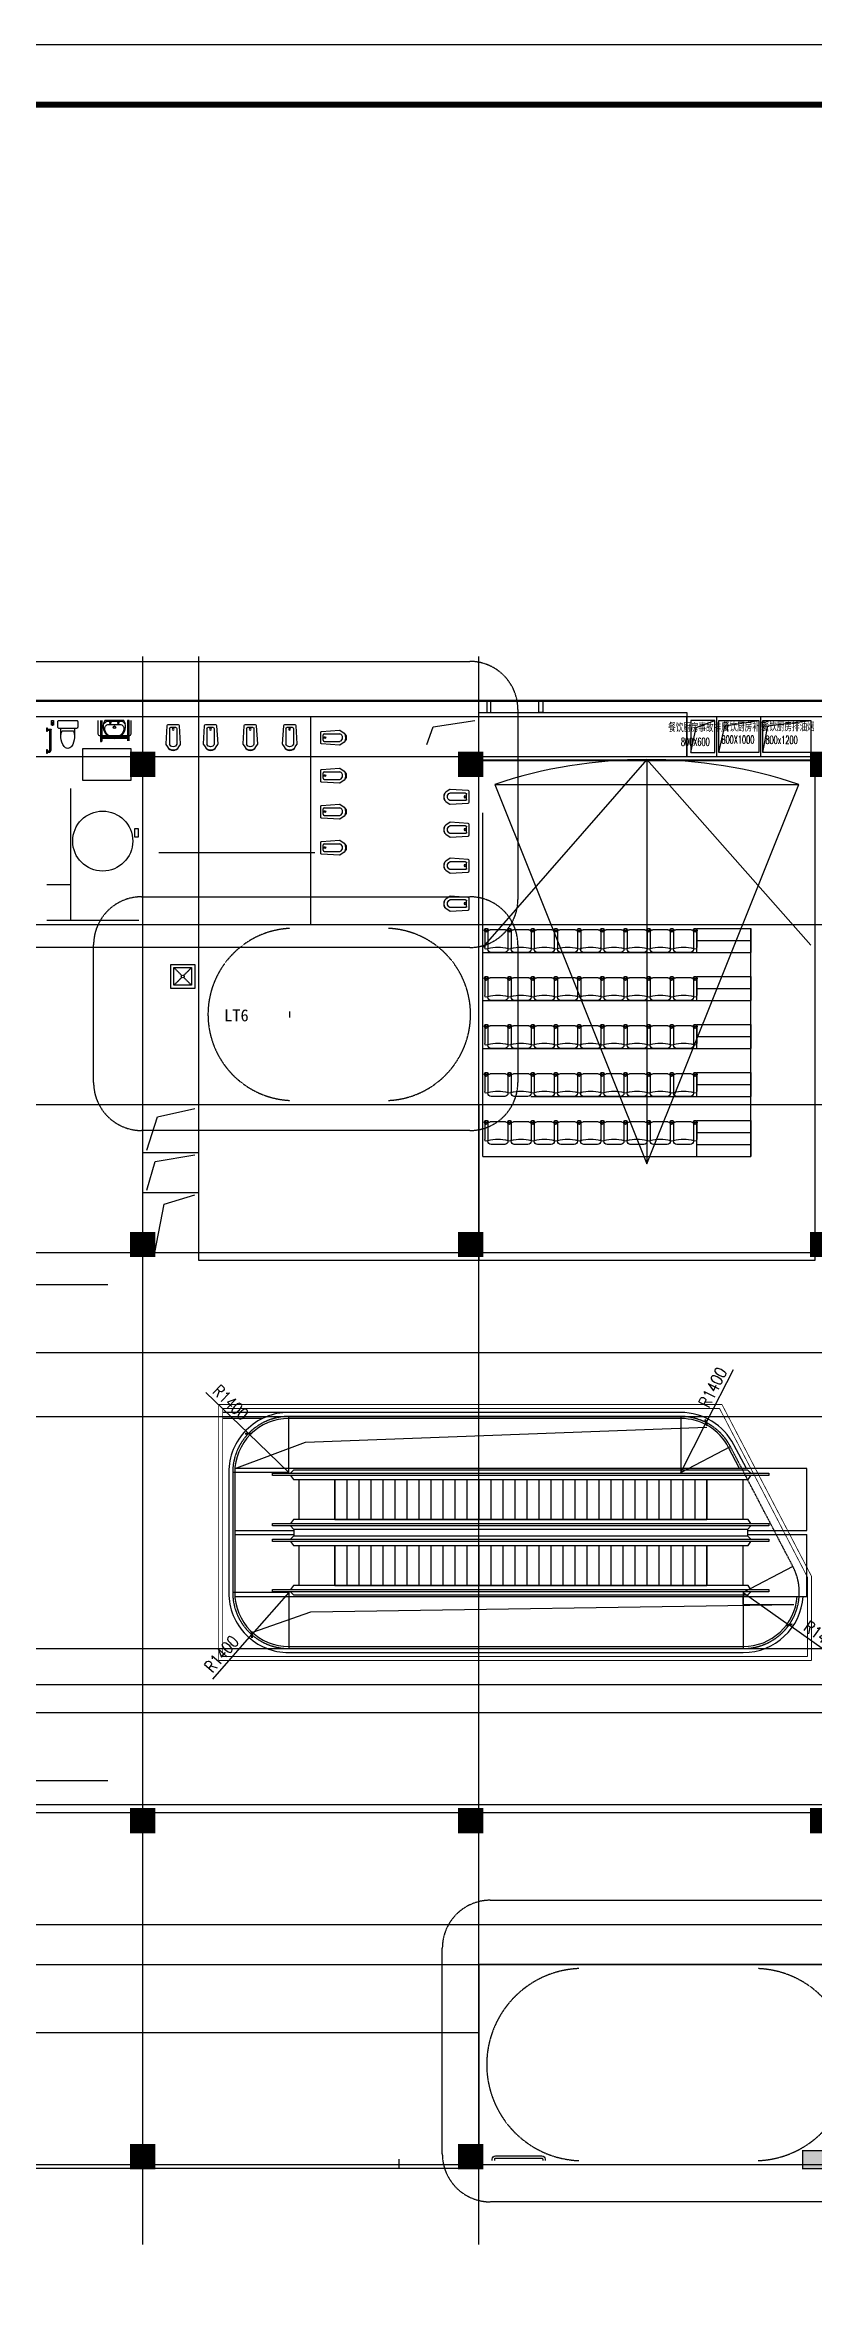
# Model space of a CAD drawing. Extents: x -737978 to 768813, y -372247 to 1140308.
# Drawn here: x -24051 to -4837, y -126689 to -70811 of the extents above; entities that cross this region are included whole.
import ezdxf

# ---------------------------------------------------------------- set-up
doc = ezdxf.new("R2010")
doc.units = 0
doc.header["$LTSCALE"] = 10
doc.header["$MEASUREMENT"] = 0
doc.linetypes.add('DASH', pattern=[0.35, 0.25, -0.1])
doc.linetypes.add('DOTE', pattern=[2.42, 2, -0.2, 0.02, -0.2])
doc.layers.get('0').update_dxf_attribs({"linetype": 'CONTINUOUS'})
doc.layers.get('Defpoints').update_dxf_attribs({"linetype": 'CONTINUOUS'})
for name, color, linetype in [('0-厨卫家具', 253, 'CONTINUOUS'), ('0-外部构件', 6, 'CONTINUOUS'), ('A-ANNO-DIMS', 93, 'CONTINUOUS'), ('A-ANNO-IDEN', 3, 'CONTINUOUS'), ('A-FURN', 247, 'CONTINUOUS'), ('ATRIUM', 255, 'CONTINUOUS'), ('C-B', 7, 'CONTINUOUS'), ('C-KZ', 2, 'CONTINUOUS'), ('C-Z-HATCH', 253, 'CONTINUOUS'), ('DIM_LEAD', 3, 'CONTINUOUS'), ('DOTE', 1, 'DOTE'), ('J-FURN-厨卫', 253, 'CONTINUOUS'), ('LATRINE', 6, 'CONTINUOUS'), ('PUB_TITLE', 4, 'CONTINUOUS'), ('STAIR', 2, 'CONTINUOUS'), ('T-厨房泄爆口', 6, 'CONTINUOUS'), ('T-暖通管井', 4, 'CONTINUOUS'), ('WINDOW', 4, 'CONTINUOUS'), ('防火卷帘', 6, 'CONTINUOUS')]:
    doc.layers.add(name, color=color, linetype=linetype)
doc.layers.add('0-面积', color=2, linetype='CONTINUOUS', plot=False)
doc.styles.add('_TCH_DIM_T3', font='SIMPLEX.shx', dxfattribs={"width": 0.8, "bigfont": 'GBCBIG.shx'})
doc.styles.add('_TCH_DYN', font='')
doc.styles.add('HZ', font='SIMPLEX.SHX', dxfattribs={"width": 0.7, "bigfont": 'HZTXT.SHX'})
doc.styles.get("Standard").update_dxf_attribs({"font": 'GBENOR', "bigfont": 'GBCBIG'})
doc.styles.get('_TCH_DYN').set_extended_font_data('SimSun')
doc.dimstyles.new('_TCH_ARCH', dxfattribs={"dimtxt": 3.5, "dimasz": 1, "dimexe": 2.5, "dimexo": 3, "dimgap": 1, "dimtad": 1, "dimtoh": 1, "dimdec": 0, "dimzin": 0, "dimdsep": 46, "dimtxsty": '_TCH_DIM_T3', "dimblk": 'ARCHTICK', "dimcen": 0.09, "dimclrt": 7, "dimadec": 1, "dimazin": 0, "dimtfac": 1, "dimtdec": 0, "dimtix": 1, "dimtmove": 2, "dimatfit": 3, "dimfxl": 1, "dimtolj": 1, "dimtzin": 0, "dimarcsym": 0})

# ---------------------------------------------------------------- blocks, each defined once
blk = doc.blocks.new('*U40')
for p, q in [((-190, 565), (190, 565)), ((-330, 520), (-330, 120)), ((-250, 520), (-250, 80)), ((-170, 0), (170, 0)), ((250, 520), (250, 80)), ((330, 520), (330, 120))]:
    blk.add_line(p, q)
for centre in [(-290, 550), (290, 550)]:
    blk.add_circle(centre, 40)
for centre, radius, start, end in [((-290, 550), 50, 323.1301, 216.8699), ((-190, 505), 60, 90, 180), ((190, 505), 60, 0, 90), ((290, 550), 50, 323.1301, 216.8699), ((-290, 120), 40, 180, 0), ((-170, 80), 80, 180, 270), ((170, 80), 80, 270, 0), ((290, 120), 40, 180, 0)]:
    blk.add_arc(centre, radius, start, end)
at = {"linetype": 'Continuous'}
blk.add_arc((0, -919), 1049, 76.212, 103.7902, dxfattribs=at)
for p in [(-290, 550), (290, 550)]:
    blk.add_point(p)
blk = doc.blocks.new('A$C5E992675')
at = {"color": 8}
for points in [[(600, 600), (600, 0), (0, 0), (0, 600)], [(520, 520), (520, 80), (80, 80), (80, 520)]]:
    blk.add_lwpolyline(points, close=True, dxfattribs=at)
at = {"color": 8, "linetype": 'DASH'}
for points in [[(80, 520), (275, 325)], [(80, 80), (275, 275)], [(325, 325), (520, 520)], [(325, 275), (520, 80)]]:
    blk.add_lwpolyline(points, dxfattribs=at)
at = {"color": 8}
blk.add_circle((300, 300), 35, dxfattribs=at)
blk = doc.blocks.new('$plan$00002873')
at = {"layer": 'J-FURN-厨卫'}
for p, q in [((-92, -91), (-92, -482)), ((-66, -65), (69, -65)), ((95, -91), (95, -482))]:
    blk.add_line(p, q, dxfattribs=at)
blk.add_lwpolyline([(140, -552, -0.624736), (-140, -552), (-181, -489, -0.15876), (-185, -473), (-158, -24, -0.392703), (-132, 0), (132, 0, -0.392703), (158, -24), (185, -473, -0.161657), (181, -489)], format="xyb", close=True, dxfattribs=at)
blk.add_circle((2, -107), 23.1, dxfattribs=at)
for centre, radius, start, end in [((-66, -91), 26, 90, 180), ((2, -447), 99.9, 200.5982, 339.4018), ((69, -91), 26, 0, 90), ((0, -422), 207, 240.0293, 299.9707)]:
    blk.add_arc(centre, radius, start, end, dxfattribs=at)
blk = doc.blocks.new('_E6')
for points in [[(-240, 0), (-270, -79, 0.356844), (-103, -430, 0.224698), (111, -425, 0.348046), (270, -79), (240, 0)], [(-239, -224, -0.469287), (-141, -105), (141, -105, -0.469287), (239, -224, -0.830802)]]:
    blk.add_lwpolyline(points, format="xyb", close=True)
blk.add_lwpolyline([(-271, -91), (-213, -36, -0.190674), (-179, -23), (181, -23, -0.200906), (217, -37), (274, -95)], format="xyb")
for centre, radius in [((-99, -65), 16.3), ((2, -172), 31.6), ((2, -172), 23), ((101, -65), 16.3)]:
    blk.add_circle(centre, radius)
at = {"width": 0.8, "flags": 9}
for tag in ['XSIZE', 'YSIZE']:
    blk.add_attdef(tag, (0, 0), '', height=0.5, dxfattribs=at)
blk = doc.blocks.new('A$C53926EF1')
at = {"layer": '0-厨卫家具', "linetype": 'ByBlock'}
for p, q in [((439, 110), (439, 390)), ((499, 420), (499, 80))]:
    blk.add_line(p, q, dxfattribs=at)
blk.add_lwpolyline([(49, 342, 0.537872), (49, 158, 0.149947), (269, 80), (499, 80), (499, 30, 0.414214), (529, 0), (669, 0, 0.414214), (699, 30), (699, 470, 0.414214), (669, 500), (529, 500, 0.414214), (499, 470), (499, 420), (269, 420, 0.149947)], format="xyb", close=True, dxfattribs=at)
for centre, start, end in [((286, 23), 67.4505, 91.4725), ((286, 477), 268.6339, 292.5495)]:
    blk.add_arc(centre, 398, start, end, dxfattribs=at)
blk = doc.blocks.new('$plan$00001624')
for p, q in [((646, -13), (661, -28)), ((701, -28), (716, -13))]:
    blk.add_line(p, q)
for points in [[(60, 0), (60, -13), (-60, -13), (-60, 0)], [(744, 0), (744, -13), (624, -13), (624, 0)]]:
    blk.add_lwpolyline(points, close=True)
blk.add_lwpolyline([(-38, -13), (-23, -28), (17, -28), (33, -13)])
for points in [[(-23, -28), (-23, -66, 0.414213), (49, -137), (632, -137, 0.119966), (665, -129)], [(17, -28), (17, -66, 0.414211), (49, -97), (632, -97, 0.298815), (661, -78)]]:
    blk.add_lwpolyline(points, format="xyb")
blk.add_lwpolyline([(681, -137), (681, -137, -0.414214), (661, -117), (661, -28), (701, -28), (701, -117, -0.414214)], format="xyb", close=True)
blk = doc.blocks.new('商业柱网444')
at = {"layer": 'C-Z-HATCH'}
for points in [[(9239321, 96867), (9239921, 96867), (9239921, 96267), (9239321, 96267)], [(9247721, 96867), (9248321, 96867), (9248321, 96267), (9247721, 96267)], [(9262121, 96867), (9262721, 96867), (9262721, 96267), (9262121, 96267)], [(9274121, 96867), (9274721, 96867), (9274721, 96267), (9274121, 96267)], [(9239321, 88667), (9239921, 88667), (9239921, 88067), (9239321, 88067)], [(9247721, 88667), (9248321, 88667), (9248321, 88067), (9247721, 88067)], [(9262121, 88667), (9262721, 88667), (9262721, 88067), (9262121, 88067)], [(9274121, 88667), (9274721, 88667), (9274721, 88067), (9274121, 88067)], [(9239321, 80067), (9239771, 80067), (9239771, 79267), (9239321, 79267)], [(9247721, 79867), (9248321, 79867), (9248321, 79267), (9247721, 79267)], [(9262121, 79867), (9262721, 79867), (9262721, 79267), (9262121, 79267)], [(9274121, 79867), (9274721, 79867), (9274721, 79267), (9274121, 79267)]]:
    blk.add_hatch(color=251, dxfattribs=at).paths.add_polyline_path(points)
at = {"layer": 'C-KZ', "const_width": 30}
for points in [[(9239321, 96867), (9239921, 96867), (9239921, 96267), (9239321, 96267)], [(9247721, 96867), (9248321, 96867), (9248321, 96267), (9247721, 96267)], [(9262121, 96867), (9262721, 96867), (9262721, 96267), (9262121, 96267)], [(9274121, 96867), (9274721, 96867), (9274721, 96267), (9274121, 96267)], [(9239321, 88667), (9239921, 88667), (9239921, 88067), (9239321, 88067)], [(9247721, 88667), (9248321, 88667), (9248321, 88067), (9247721, 88067)], [(9262121, 88667), (9262721, 88667), (9262721, 88067), (9262121, 88067)], [(9274121, 88667), (9274721, 88667), (9274721, 88067), (9274121, 88067)], [(9239321, 80067), (9239771, 80067), (9239771, 79267), (9239321, 79267)], [(9247721, 79867), (9248321, 79867), (9248321, 79267), (9247721, 79267)], [(9262121, 79867), (9262721, 79867), (9262721, 79267), (9262121, 79267)], [(9274121, 79867), (9274721, 79867), (9274721, 79267), (9274121, 79267)]]:
    blk.add_lwpolyline(points, close=True, dxfattribs=at)
blk = doc.blocks.new('_ArchTick')
at = {"color": 0, "linetype": 'ByBlock', "const_width": 0.4}
blk.add_lwpolyline([(-0.5, -0.5), (0.5, 0.5)], dxfattribs=at)
blk = doc.blocks.new('*D175')
at = {"layer": 'A-ANNO-DIMS', "color": 0, "lineweight": -2, "transparency": 16777216}
for p in [(-6843, -103933), (-8151, -106498)]:
    blk.add_line(p, (-7515, -105251), dxfattribs=at)
at = {"layer": 'Defpoints', "color": 0, "transparency": 16777216}
for p in [(-7515, -105251), (-8151, -106498)]:
    blk.add_point(p, dxfattribs=at)
at = {"layer": 'A-ANNO-DIMS', "color": 0, "lineweight": -2, "transparency": 16777216, "xscale": 120, "yscale": 120, "zscale": 120, "rotation": 242.9832565715172}
blk.add_blockref('_ArchTick', (-7515, -105251), dxfattribs=at)
at = {"layer": 'A-ANNO-DIMS', "color": 7, "transparency": 16777216, "insert": (-7347, -104371), "char_height": 300, "attachment_point": 5, "rotation": 62.9833, "style": '_TCH_DIM_T3'}
blk.add_mtext('\\A1;R1400', dxfattribs=at)
blk = doc.blocks.new('*D176')
at = {"layer": 'A-ANNO-DIMS', "color": 0, "lineweight": -2, "transparency": 16777216}
for p in [(-6587, -109498), (-4239, -111166)]:
    blk.add_line(p, (-5445, -110309), dxfattribs=at)
at = {"layer": 'Defpoints', "color": 0, "transparency": 16777216}
for p in [(-6587, -109498), (-5445, -110309)]:
    blk.add_point(p, dxfattribs=at)
at = {"layer": 'A-ANNO-DIMS', "color": 0, "lineweight": -2, "transparency": 16777216, "xscale": 120, "yscale": 120, "zscale": 120, "rotation": 144.6163138320769}
blk.add_blockref('_ArchTick', (-5445, -110309), dxfattribs=at)
at = {"layer": 'A-ANNO-DIMS', "color": 7, "transparency": 16777216, "insert": (-4600, -110603), "char_height": 300, "attachment_point": 5, "rotation": 324.6163, "style": '_TCH_DIM_T3'}
blk.add_mtext('\\A1;R1400', dxfattribs=at)
blk = doc.blocks.new('*D177')
at = {"layer": 'A-ANNO-DIMS', "color": 0, "lineweight": -2, "transparency": 16777216}
for p in [(-17951, -109498), (-19850, -111664)]:
    blk.add_line(p, (-18874, -110551), dxfattribs=at)
at = {"layer": 'Defpoints', "color": 0, "transparency": 16777216}
for p in [(-17951, -109498), (-18874, -110551)]:
    blk.add_point(p, dxfattribs=at)
at = {"layer": 'A-ANNO-DIMS', "color": 0, "lineweight": -2, "transparency": 16777216, "xscale": 120, "yscale": 120, "zscale": 120, "rotation": 48.75747510609574}
blk.add_blockref('_ArchTick', (-18874, -110551), dxfattribs=at)
at = {"layer": 'A-ANNO-DIMS', "color": 7, "transparency": 16777216, "insert": (-19629, -111033), "char_height": 300, "attachment_point": 5, "rotation": 48.7575, "style": '_TCH_DIM_T3'}
blk.add_mtext('\\A1;R1400', dxfattribs=at)
blk = doc.blocks.new('*D178')
at = {"layer": 'A-ANNO-DIMS', "color": 0, "lineweight": -2, "transparency": 16777216}
for p in [(-20022, -104496), (-17951, -106498)]:
    blk.add_line(p, (-18958, -105525), dxfattribs=at)
at = {"layer": 'Defpoints', "color": 0, "transparency": 16777216}
for p in [(-18958, -105525), (-17951, -106498)]:
    blk.add_point(p, dxfattribs=at)
at = {"layer": 'A-ANNO-DIMS', "color": 0, "lineweight": -2, "transparency": 16777216, "xscale": 120, "yscale": 120, "zscale": 120, "rotation": 315.9635480023859}
blk.add_blockref('_ArchTick', (-18958, -105525), dxfattribs=at)
at = {"layer": 'A-ANNO-DIMS', "color": 7, "transparency": 16777216, "insert": (-19402, -104748), "char_height": 300, "attachment_point": 5, "rotation": 315.9635, "style": '_TCH_DIM_T3'}
blk.add_mtext('\\A1;R1400', dxfattribs=at)

msp = doc.modelspace()

# ---------------------------------------------------------------- linework, layer by layer
at = {"color": 8}
for points in [[(-17951.1, -106498.4), (-17951.1, -105098.4)], [(-8151.1, -105098.4), (-8151.1, -106498.4)], [(-8151.1, -106498.4), (-6909.7, -105851.1)], [(-17951.1, -106498.4), (-19351.1, -106498.4)], [(-5345.5, -108851.1), (-6586.9, -109498.4)], [(-17951.1, -109498.4), (-19351.1, -109498.4)], [(-17951.1, -109498.4), (-17951.1, -110898.4)], [(-6586.9, -109498.4), (-6586.9, -110898.4)]]:
    msp.add_lwpolyline(points, dxfattribs=at)
at = {"layer": '0-厨卫家具', "linetype": 'ByBlock'}
for p, q in [((-22657.8, -87698.4), (-22657.8, -88215.5)), ((-22621.8, -87698.4), (-22621.8, -88107.5)), ((-22621.8, -88107.5), (-21978.2, -88107.5, 0)), ((-22621.8, -88143.5), (-22621.8, -88215.5)), ((-22621.8, -88143.5), (-21978.2, -88143.5, 0))]:
    msp.add_line(p, q, dxfattribs=at)
for points in [[(-23833.4, -87698.4), (-23833.4, -87818.4), (-23883.4, -87818.4), (-23883.4, -87698.4)], [(-23849.4, -87740.9), (-23849.4, -87828.9), (-23867.4, -87828.9), (-23867.4, -87740.9)]]:
    msp.add_lwpolyline(points, close=True, dxfattribs=at)
msp.add_lwpolyline([(-21900.9, -87698.4), (-21900.9, -88043.4, -0.4142136), (-21945.9, -88088.4), (-22665.9, -88088.4, -0.4142136), (-22710.9, -88043.4), (-22710.9, -87698.4)], format="xyb", dxfattribs=at)
at = {"layer": '0-厨卫家具', "linetype": 'ByBlock', "elevation": 0}
for points in [[(-21940.1, -88207.8), (-21940.1, -87698.4), (-21978.2, -87698.4), (-21978.2, -88107.5)], [(-21978.2, -88143.5), (-21978.2, -88207.8)]]:
    msp.add_lwpolyline(points, dxfattribs=at)
at = {"layer": '0-厨卫家具', "linetype": 'ByBlock'}
for centre, start, end in [((-22639.8, -88215.5), 179.99998, 359.99998), ((-22621.8, -88125.5), 89.99998, 269.99998), ((-21978.2, -88125.5, 0), 269.99998, 89.99998)]:
    msp.add_arc(centre, 18, start, end, dxfattribs=at)
at = {"layer": '0-外部构件'}
for p, q in [((4498.9, -87198.4), (-32520.8, -87198.4)), ((4498.9, -87228.4), (-32520.8, -87228.4))]:
    msp.add_line(p, q, dxfattribs=at)
at = {"layer": '0-外部构件', "color": 7, "const_width": 50}
msp.add_lwpolyline([(3898.9, -88699.3), (-13101.1, -88698.4)], dxfattribs=at)
at = {"layer": '0-外部构件'}
msp.add_lwpolyline([(-13101.1, -98598.4), (-13101.1, -90005.9)], dxfattribs=at)
at = {"layer": '0-面积'}
for points in [[(-4801.1, -101198.4), (-13201.1, -101198.4), (-13201.1, -87498.4), (-8001.1, -87498.4), (-8001.1, -88598.4), (-4801.1, -88598.4)], [(-20201.1, -97298.4), (-13201.1, -97298.4), (-13201.1, -101198.4), (-20201.1, -101198.4)], [(-28001.1, -123898.4), (-28001.1, -121998.4), (-30001.1, -121998.4), (-30001.1, -114798.4), (-4401.1, -114798.4), (-4401.1, -118798.4), (-13201.1, -118798.4), (-13201.1, -123898.4)]]:
    msp.add_lwpolyline(points, close=True, dxfattribs=at)
at = {"layer": 'A-ANNO-IDEN', "linetype": 'DASH', "ltscale": 5}
for points in [[(-13849.7, -93375.7), (-24628.7, -93375.7, -0.4142136), (-25828.7, -92175.7), (-25828.7, -87425.3, -0.4142136), (-24628.7, -86225.3), (-13422.4, -86225.3, -0.4142136), (-12222.4, -87425.3), (-12222.4, -92175.7, -0.4142136), (-13422.4, -93375.7), (-13849.7, -93375.7)], [(-13849.7, -97950.4), (-21628.7, -97950.4, -0.4142136), (-22828.7, -96750.4), (-22828.7, -93308.7, -0.4142136), (-21628.7, -92108.7), (-13422.4, -92108.7, -0.4142136), (-12222.4, -93308.7), (-12222.4, -96750.4, -0.4142136), (-13422.4, -97950.4), (-13849.7, -97950.4)], [(-1924.4, -124728.5), (-12911.3, -124728.5, -0.4142136), (-14111.3, -123528.5), (-14111.3, -118390.7, -0.4142136), (-12911.3, -117190.7), (-2058.8, -117190.7, -0.4142136), (-858.8, -118390.7), (-858.8, -123528.5, -0.4142136), (-2058.8, -124728.5), (-1924.4, -124728.5)]]:
    msp.add_lwpolyline(points, format="xyb", dxfattribs=at)
at = {"layer": 'A-FURN', "color": 8}
for p, q in [((-9001.1, -88679.6), (-13101.1, -93364.3)), ((-9001.1, -88679.6), (-9001.1, -98779.4)), ((-9001.1, -88679.6), (-4901.1, -93321.6)), ((-12801.1, -89298.4), (-5201.1, -89298.4))]:
    msp.add_line(p, q, dxfattribs=at)
at = {"layer": 'A-FURN'}
for p, q in [((-13101.1, -93498.4), (-6401.1, -93498.4)), ((-13101.1, -94698.4), (-6401.1, -94698.4)), ((-13101.1, -95898.4), (-6401.1, -95898.4)), ((-11901.1, -97098.4), (-6401.1, -97098.4))]:
    msp.add_line(p, q, dxfattribs=at)
at = {"layer": 'A-FURN', "color": 8}
for points in [[(-12801.1, -89298.4), (-5201.1, -89298.4)], [(-12801.1, -89298.4), (-9001.1, -98779.4), (-5201.1, -89298.4)]]:
    msp.add_lwpolyline(points, dxfattribs=at)
at = {"layer": 'A-FURN'}
for points in [[(-7751.1, -93198.4), (-7751.1, -92898.4), (-6401.1, -92898.4), (-6401.1, -93198.4)], [(-7751.1, -93498.4), (-7751.1, -93198.4), (-6401.1, -93198.4), (-6401.1, -93498.4)], [(-6401.1, -98598.4), (-6401.1, -92898.4), (-6401.1, -92898.4)], [(-7751.1, -94398.4), (-7751.1, -94098.4), (-6401.1, -94098.4), (-6401.1, -94398.4)], [(-7751.1, -94698.4), (-7751.1, -94398.4), (-6401.1, -94398.4), (-6401.1, -94698.4)], [(-7751.1, -95598.4), (-7751.1, -95298.4), (-6401.1, -95298.4), (-6401.1, -95598.4)], [(-7751.1, -95898.4), (-7751.1, -95598.4), (-6401.1, -95598.4), (-6401.1, -95898.4)], [(-7751.1, -96798.4), (-7751.1, -96498.4), (-6401.1, -96498.4), (-6401.1, -96798.4)], [(-7751.1, -97098.4), (-7751.1, -96798.4), (-6401.1, -96798.4), (-6401.1, -97098.4)], [(-7751.1, -97998.4), (-7751.1, -97698.4), (-6401.1, -97698.4), (-6401.1, -97998.4)], [(-7751.1, -98298.4), (-7751.1, -97998.4), (-6401.1, -97998.4), (-6401.1, -98298.4)], [(-7751.1, -98598.4), (-7751.1, -98298.4), (-6401.1, -98298.4), (-6401.1, -98598.4)], [(-13101.1, -98598.4), (-6401.1, -98598.4)]]:
    msp.add_lwpolyline(points, dxfattribs=at)
at = {"layer": 'A-FURN', "color": 8}
msp.add_arc((-9001.1, -100656.5), 11976.9, 71.50164, 108.49836, dxfattribs=at)
at = {"layer": 'ATRIUM', "color": 4, "ltscale": 6}
for points in [[(-17951.1, -104998.4), (-19601.1, -104998.4)], [(-18604.9, -105148.4), (-19601.1, -105148.4)], [(-6601.1, -109596.4), (-5090.1, -109596.4)], [(-6601.1, -109596.4), (-6601.1, -109796.4)], [(-6601.1, -109796.4), (-5321.5, -109796.4)]]:
    msp.add_lwpolyline(points, dxfattribs=at)
for points in [[(-6510.5, -106400.4), (-6821.1, -105804.9, 0.2794962), (-8151.1, -104998.4), (-17951.1, -104998.4, 0.4142136), (-19451.1, -106498.4), (-19451.1, -109498.4, 0.4142136), (-17951.1, -110998.4), (-6586.9, -110998.4, 0.3951913), (-5090.1, -109596.4)], [(-6679.7, -106400.4), (-6954.1, -105874.2, 0.2794962), (-8151.1, -105148.4), (-17951.1, -105148.4, 0.4142136), (-19301.1, -106498.4), (-19301.1, -109498.4, 0.4142136), (-17951.1, -110848.4), (-6586.9, -110848.4, 0.3930896), (-5240.4, -109596.4, 0.3930896)]]:
    msp.add_lwpolyline(points, format="xyb", dxfattribs=at)
at = {"layer": 'C-B', "color": 8}
for points in [[(-7901.1, -88498.4), (-7762.2, -87879.4), (-7301.1, -87698.4)], [(-7201.1, -88498.4), (-7046.1, -87832), (-6201.1, -87698.4)], [(-6101.1, -88498.4), (-5972.8, -87832), (-4901.1, -87698.4)], [(-21501.1, -98438.4), (-21228.5, -97611.8), (-20301.1, -97398.4)], [(-21501.1, -99438.4), (-21288, -98724.1), (-20301.1, -98558.4)], [(-21301.1, -100998.4), (-21065.2, -99790.9), (-20301.1, -99558.4)], [(-19246.1, -106384.1), (-17534.8, -105736.2), (-7501.1, -105368.3)], [(-18846.4, -110486), (-17401.9, -109978.1), (-5321.5, -109796.4)]]:
    msp.add_lwpolyline(points, dxfattribs=at)
at = {"layer": 'C-B', "color": 8, "linetype": 'DASH'}
for centre, radius, start, end in [((-17816.7, -95048.4), 2152.5, 92.78025, 267.21975), ((-15557.8, -95048.4), 2152.5, 272.78025, 87.21975), ((-10599.1, -121298.4), 2402.1, 92.38594, 267.61406), ((-6319.1, -121298.4), 2402.1, 272.38594, 87.61406)]:
    msp.add_arc(centre, radius, start, end, dxfattribs=at)
at = {"layer": 'DOTE'}
for p, q in [((-21601.1, -125798.4), (-21601.1, -86098.4)), ((-20201.1, -101198.4), (-20201.1, -86098.4)), ((-13201.1, -125798.4), (-13201.1, -86098.4)), ((-49801.1, -87598.4), (73098.9, -87598.4)), ((-49801.1, -88598.4), (73098.9, -88598.4)), ((-49801.1, -92798.4), (53998.9, -92798.4)), ((-49801.1, -97298.4), (53998.9, -97298.4)), ((-49801.1, -100998.4), (32898.9, -100998.4)), ((-49801.1, -101798.4), (-22469.3, -101798.4)), ((-49801.1, -103498.4), (53998.9, -103498.4)), ((-49801.1, -105098.4), (53998.9, -105098.4)), ((-49801.1, -110898.4), (53998.9, -110898.4)), ((-49801.1, -111798.4), (53998.9, -111798.4)), ((-49801.1, -112498.4), (53998.9, -112498.4)), ((-49801.1, -114198.4), (-22469.3, -114198.4)), ((-49601.1, -114798.4), (73098.9, -114798.4)), ((-49601.1, -114998.4), (53998.9, -114998.4)), ((-49601.1, -117798.4), (73098.9, -117798.4)), ((-49801.1, -118798.4), (53998.9, -118798.4)), ((-49801.1, -120498.4), (-13201.1, -120498.4)), ((-49801.1, -123798.4), (73098.9, -123798.4))]:
    msp.add_line(p, q, dxfattribs=at)
for points in [[(-17401.1, -92798.4), (-17401.1, -87598.4)], [(-8001.1, -88598.4), (-8001.1, -87598.4)], [(-7251.1, -88598.4), (-7251.1, -87598.4)], [(-6151.1, -88598.4), (-6151.1, -87598.4)], [(-21201.1, -90998.4), (-17301.1, -90998.4)], [(-21601.1, -98498.4), (-20201.1, -98498.4)], [(-21601.1, -99498.4), (-20201.1, -99498.4)]]:
    msp.add_lwpolyline(points, dxfattribs=at)
msp.add_lwpolyline([(-8151.1, -105098.4), (-17951.1, -105098.4, 0.4142136), (-19351.1, -106498.4), (-19351.1, -109498.4, 0.4142136), (-17951.1, -110898.4), (-6586.9, -110898.4, 0.5631152), (-5345.5, -108851.1), (-6909.7, -105851.1, 0.2794962)], format="xyb", close=True, dxfattribs=at)
at = {"layer": 'J-FURN-厨卫'}
msp.add_lwpolyline([(-14501.1, -88298.4), (-14342.2, -87859.4), (-13301.1, -87698.4)], dxfattribs=at)
for points in [[(-23101.1, -89198.4), (-23101.1, -88398.4), (-21901.1, -88398.4), (-21901.1, -89198.4)], [(-21804.5, -90609.1), (-21704.5, -90609.1), (-21704.5, -90409.1), (-21804.5, -90409.1)]]:
    msp.add_lwpolyline(points, close=True, dxfattribs=at)
msp.add_circle((-22601.4, -90715.8), 750, dxfattribs=at)
at = {"layer": 'LATRINE'}
msp.add_line((-23401.1, -92698.4), (-23401.1, -89398.4), dxfattribs=at)
for points in [[(-24001.1, -91798.4), (-23401.1, -91798.4)], [(-21701.1, -92698.4), (-24001.1, -92698.4)]]:
    msp.add_lwpolyline(points, dxfattribs=at)
at = {"layer": 'PUB_TITLE'}
msp.add_lwpolyline([(-62075.1, -159910.6), (95574.9, -159910.6), (95574.9, -70810.6), (-62075.1, -70810.6)], close=True, dxfattribs=at)
at = {"layer": 'PUB_TITLE', "const_width": 150}
msp.add_lwpolyline([(-58325.1, -158410.6), (94074.9, -158410.6), (94074.9, -72310.6), (-58325.1, -72310.6)], close=True, dxfattribs=at)
at = {"layer": 'STAIR'}
for p, q in [((-17921.1, -95123.4), (-17921.1, -94973.4)), ((-19301.1, -106400.4), (-19301.1, -107948.4)), ((-5001.1, -106400.4), (-19301.1, -106400.4)), ((-18356.6, -106575.4), (-18356.6, -106515.4)), ((-18356.6, -106515.4), (-5945.6, -106515.4)), ((-5945.6, -106575.4), (-18356.6, -106575.4)), ((-17906.6, -106515.4), (-17820.6, -106429.4)), ((-17906.6, -106575.4), (-17833.9, -106674.4)), ((-17833.9, -106674.4), (-6468.4, -106674.4)), ((-17820.6, -106429.4), (-6481.6, -106429.4)), ((-17701.1, -106674.4), (-17701.1, -107674.4)), ((-16801.1, -106674.4), (-7501.1, -106674.4)), ((-16801.1, -106674.4), (-16801.1, -107674.4)), ((-16801.1, -107674.4), (-16801.1, -106674.4)), ((-16501.1, -106674.4), (-16501.1, -107674.4)), ((-16201.1, -106674.4), (-16201.1, -107674.4)), ((-15901.1, -106674.4), (-15901.1, -107674.4)), ((-15601.1, -106674.4), (-15601.1, -107674.4)), ((-15301.1, -106674.4), (-15301.1, -107674.4)), ((-15001.1, -106674.4), (-15001.1, -107674.4)), ((-14701.1, -106674.4), (-14701.1, -107674.4)), ((-14401.1, -106674.4), (-14401.1, -107674.4)), ((-14101.1, -106674.4), (-14101.1, -107674.4)), ((-13801.1, -106674.4), (-13801.1, -107674.4)), ((-13501.1, -106674.4), (-13501.1, -107674.4)), ((-13201.1, -106674.4), (-13201.1, -107674.4)), ((-12901.1, -106674.4), (-12901.1, -107674.4)), ((-12601.1, -106674.4), (-12601.1, -107674.4)), ((-12301.1, -106674.4), (-12301.1, -107674.4)), ((-12001.1, -106674.4), (-12001.1, -107674.4)), ((-11701.1, -106674.4), (-11701.1, -107674.4)), ((-11401.1, -106674.4), (-11401.1, -107674.4)), ((-11101.1, -106674.4), (-11101.1, -107674.4)), ((-10801.1, -106674.4), (-10801.1, -107674.4)), ((-10501.1, -106674.4), (-10501.1, -107674.4)), ((-10201.1, -106674.4), (-10201.1, -107674.4)), ((-9901.1, -106674.4), (-9901.1, -107674.4)), ((-9601.1, -106674.4), (-9601.1, -107674.4)), ((-9301.1, -106674.4), (-9301.1, -107674.4)), ((-9001.1, -106674.4), (-9001.1, -107674.4)), ((-8701.1, -106674.4), (-8701.1, -107674.4)), ((-8401.1, -106674.4), (-8401.1, -107674.4)), ((-8101.1, -106674.4), (-8101.1, -107674.4)), ((-7801.1, -106674.4), (-7801.1, -107674.4)), ((-7501.1, -106674.4), (-7501.1, -107674.4)), ((-7501.1, -107674.4), (-7501.1, -106674.4)), ((-6601.1, -106674.4), (-6601.1, -107674.4)), ((-6481.6, -106429.4), (-6395.6, -106515.4)), ((-6468.4, -106674.4), (-6395.6, -106575.4)), ((-5945.6, -106515.4), (-5945.6, -106575.4)), ((-5001.1, -107948.4), (-5001.1, -106400.4)), ((-18356.6, -107833.4), (-18356.6, -107773.4)), ((-18356.6, -107773.4), (-5945.6, -107773.4)), ((-5945.6, -107833.4), (-18356.6, -107833.4)), ((-17833.9, -107674.4), (-17906.6, -107773.4)), ((-17820.6, -107919.4), (-17906.6, -107833.4)), ((-6468.4, -107674.4), (-17833.9, -107674.4)), ((-16801.1, -107674.4), (-7501.1, -107674.4)), ((-6395.6, -107833.4), (-6481.6, -107919.4)), ((-6395.6, -107773.4), (-6468.4, -107674.4)), ((-5945.6, -107773.4), (-5945.6, -107833.4)), ((-19301.1, -107948.4), (-17820.6, -107948.4)), ((-19301.1, -108048.4), (-19301.1, -109596.4)), ((-19301.1, -108048.4), (-17820.6, -108048.4)), ((-18356.6, -108223.4), (-18356.6, -108163.4)), ((-18356.6, -108163.4), (-5945.6, -108163.4)), ((-5945.6, -108223.4), (-18356.6, -108223.4)), ((-17906.6, -108163.4), (-17820.6, -108077.4)), ((-17906.6, -108223.4), (-17833.9, -108322.4)), ((-17833.9, -108322.4), (-6468.4, -108322.4)), ((-6481.6, -107919.4), (-17820.6, -107919.4)), ((-17820.6, -107919.4), (-17820.6, -108077.4)), ((-17820.6, -108077.4), (-6481.6, -108077.4)), ((-17701.1, -108322.4), (-17701.1, -109322.4)), ((-16801.1, -108322.4), (-7501.1, -108322.4)), ((-16801.1, -108322.4), (-16801.1, -109322.4)), ((-16801.1, -109322.4), (-16801.1, -108322.4)), ((-16501.1, -108322.4), (-16501.1, -109322.4)), ((-16201.1, -108322.4), (-16201.1, -109322.4)), ((-15901.1, -108322.4), (-15901.1, -109322.4)), ((-15601.1, -108322.4), (-15601.1, -109322.4)), ((-15301.1, -108322.4), (-15301.1, -109322.4)), ((-15001.1, -108322.4), (-15001.1, -109322.4)), ((-14701.1, -108322.4), (-14701.1, -109322.4)), ((-14401.1, -108322.4), (-14401.1, -109322.4)), ((-14101.1, -108322.4), (-14101.1, -109322.4)), ((-13801.1, -108322.4), (-13801.1, -109322.4)), ((-13501.1, -108322.4), (-13501.1, -109322.4)), ((-13201.1, -108322.4), (-13201.1, -109322.4)), ((-12901.1, -108322.4), (-12901.1, -109322.4)), ((-12601.1, -108322.4), (-12601.1, -109322.4)), ((-12301.1, -108322.4), (-12301.1, -109322.4)), ((-12001.1, -108322.4), (-12001.1, -109322.4)), ((-11701.1, -108322.4), (-11701.1, -109322.4)), ((-11401.1, -108322.4), (-11401.1, -109322.4)), ((-11101.1, -108322.4), (-11101.1, -109322.4)), ((-10801.1, -108322.4), (-10801.1, -109322.4)), ((-10501.1, -108322.4), (-10501.1, -109322.4)), ((-10201.1, -108322.4), (-10201.1, -109322.4)), ((-9901.1, -108322.4), (-9901.1, -109322.4)), ((-9601.1, -108322.4), (-9601.1, -109322.4)), ((-9301.1, -108322.4), (-9301.1, -109322.4)), ((-9001.1, -108322.4), (-9001.1, -109322.4)), ((-8701.1, -108322.4), (-8701.1, -109322.4)), ((-8401.1, -108322.4), (-8401.1, -109322.4)), ((-8101.1, -108322.4), (-8101.1, -109322.4)), ((-7801.1, -108322.4), (-7801.1, -109322.4)), ((-7501.1, -108322.4), (-7501.1, -109322.4)), ((-7501.1, -109322.4), (-7501.1, -108322.4)), ((-6601.1, -108322.4), (-6601.1, -109322.4)), ((-6481.6, -107919.4), (-6481.6, -108077.4)), ((-6481.6, -107948.4), (-5001.1, -107948.4)), ((-6481.6, -108048.4), (-5001.1, -108048.4)), ((-6481.6, -108077.4), (-6395.6, -108163.4)), ((-6468.4, -108322.4), (-6395.6, -108223.4)), ((-5945.6, -108163.4), (-5945.6, -108223.4)), ((-5001.1, -109596.4), (-5001.1, -108048.4)), ((-5001.1, -109596.4), (-5001.1, -108048.4)), ((-18356.6, -109481.4), (-18356.6, -109421.4)), ((-18356.6, -109421.4), (-5945.6, -109421.4)), ((-5945.6, -109481.4), (-18356.6, -109481.4)), ((-17833.9, -109322.4), (-17906.6, -109421.4)), ((-17820.6, -109567.4), (-17906.6, -109481.4)), ((-6468.4, -109322.4), (-17833.9, -109322.4)), ((-16801.1, -109322.4), (-7501.1, -109322.4)), ((-6395.6, -109481.4), (-6481.6, -109567.4)), ((-6395.6, -109421.4), (-6468.4, -109322.4)), ((-5945.6, -109421.4), (-5945.6, -109481.4)), ((-19301.1, -109596.4), (-5001.1, -109596.4)), ((-6481.6, -109567.4), (-17820.6, -109567.4))]:
    msp.add_line(p, q, dxfattribs=at)
for points in [[(-12861.1, -123698.4), (-12861.1, -123658.4, -0.4142136), (-12781.1, -123578.4), (-11621.1, -123578.4, -0.4142136), (-11541.1, -123658.4), (-11541.1, -123698.4)], [(-12801.1, -123698.4), (-12801.1, -123658.4, -0.4142136), (-12781.1, -123638.4), (-11621.1, -123638.4, -0.4142136), (-11601.1, -123658.4), (-11601.1, -123698.4)]]:
    msp.add_lwpolyline(points, format="xyb", dxfattribs=at)
at = {"layer": 'T-暖通管井', "color": 2}
for points in [[(-7901.1, -88498.4), (-7301.1, -88498.4), (-7301.1, -87698.4), (-7901.1, -87698.4)], [(-7201.1, -87698.4), (-6201.1, -87698.4), (-6201.1, -88498.4), (-7201.1, -88498.4)], [(-6101.1, -87698.4), (-4901.1, -87698.4), (-4901.1, -88498.4), (-6101.1, -88498.4)]]:
    msp.add_lwpolyline(points, close=True, dxfattribs=at)
at = {"layer": 'WINDOW'}
for points in [[(-12901.1, -87498.4), (-12901.1, -87198.4), (-13001.1, -87198.4), (-13001.1, -87498.4)], [(-11701.1, -87498.4), (-11701.1, -87198.4), (-11601.1, -87198.4), (-11601.1, -87498.4)]]:
    msp.add_lwpolyline(points, close=True, dxfattribs=at)
msp.add_lwpolyline([(-15200.6, -123658.4), (-15200.6, -123898.4)], dxfattribs=at)
at = {"layer": '防火卷帘', "linetype": 'DASH', "const_width": 20}
for points in [[(-7120.3, -104798.4), (-19701.1, -104798.4), (-19701.1, -111198.4), (-4883.3, -111198.4)], [(-7180.9, -104898.4), (-19601.1, -104898.4), (-19601.1, -111098.4), (-4983.3, -111098.4)], [(-7180.9, -104898.4), (-4983.3, -109113.2)], [(-7120.3, -104798.4), (-4883.3, -109088.7)], [(-4983.3, -108896.9), (-4983.3, -108879.2)], [(-4983.3, -111098.4), (-4983.3, -109113.2)], [(-4883.3, -111198.4), (-4883.3, -109088.7)]]:
    msp.add_lwpolyline(points, dxfattribs=at)

# ---------------------------------------------------------------- block references
msp.add_blockref('A$C5E992675', (-20901.1, -94398.4))
at = {"layer": '0-厨卫家具', "linetype": 'ByBlock', "xscale": -1, "rotation": 270.0000000000001}
msp.add_blockref('A$C53926EF1', (-23725, -88397.7), dxfattribs=at)
at = {"layer": '0-厨卫家具', "linetype": 'ByBlock'}
msp.add_blockref('_E6', (-22310.4, -87698.4), dxfattribs=at)
at = {"layer": '0-厨卫家具', "linetype": 'ByBlock', "extrusion": (0, 0, -1), "xscale": -0.8000000000000002, "yscale": 0.8000000000000002, "zscale": -0.8000000000000002, "rotation": 269.9999840300791}
msp.add_blockref('$plan$00001624', (24001.1, -88477.4), dxfattribs=at)
at = {"layer": 'A-FURN', "extrusion": (0, 0, -1), "zscale": -1}
for p in [(12721.1, -93498.4), (12141.1, -93498.4), (11561.1, -93498.4), (10981.1, -93498.4), (10401.1, -93498.4), (9821.1, -93498.4), (9241.1, -93498.4), (8661.1, -93498.4), (8081.1, -93498.4), (12721.1, -94698.4), (12141.1, -94698.4), (11561.1, -94698.4), (10981.1, -94698.4), (10401.1, -94698.4), (9821.1, -94698.4), (9241.1, -94698.4), (8661.1, -94698.4), (8081.1, -94698.4), (12721.1, -95898.4), (12141.1, -95898.4), (11561.1, -95898.4), (10981.1, -95898.4), (10401.1, -95898.4), (9821.1, -95898.4), (9241.1, -95898.4), (8661.1, -95898.4), (8081.1, -95898.4), (12721.1, -97098.4), (12141.1, -97098.4), (11561.1, -97098.4), (10981.1, -97098.4), (10401.1, -97098.4), (9821.1, -97098.4), (9241.1, -97098.4), (8661.1, -97098.4), (8081.1, -97098.4), (12721.1, -98298.4), (12141.1, -98298.4), (11561.1, -98298.4), (10981.1, -98298.4), (10401.1, -98298.4), (9821.1, -98298.4), (9241.1, -98298.4), (8661.1, -98298.4), (8081.1, -98298.4)]:
    msp.add_blockref('*U40', p, dxfattribs=at)
at = {"layer": 'C-KZ', "color": 6, "linetype": 'Continuous', "rotation": 90}
msp.add_blockref('商业柱网444', (74966, -9363219.8), dxfattribs=at)
at = {"layer": 'J-FURN-厨卫', "xscale": -1}
for p in [(-20838.2, -87811.3), (-19903.4, -87811.3), (-18911.3, -87811.3), (-17926, -87811.3)]:
    msp.add_blockref('$plan$00002873', p, dxfattribs=at)
at = {"layer": 'J-FURN-厨卫', "rotation": 90.00000000000001}
for p in [(-17152.3, -88131.3), (-17152.3, -89081.3), (-17152.3, -89981.3), (-17152.3, -90881.3)]:
    msp.add_blockref('$plan$00002873', p, dxfattribs=at)
at = {"layer": 'J-FURN-厨卫', "xscale": -1, "rotation": 270}
for p in [(-13437.9, -89610.7), (-13437.9, -90431.3), (-13437.9, -91331.3), (-13437.9, -92281.3)]:
    msp.add_blockref('$plan$00002873', p, dxfattribs=at)

# ---------------------------------------------------------------- texts
at = {"layer": 'DIM_LEAD', "color": 0, "linetype": 'Continuous', "style": '_TCH_DYN'}
msp.add_text('LT6', height=300, dxfattribs=at).set_placement((-19563.8, -95221.4))
at = {"layer": 'T-厨房泄爆口', "linetype": 'DASH', "style": 'HZ'}
for s, width, p in [('餐饮厨房事故排风', 0.7, (-8465.4, -87988.6)), ('800X600', 0.6, (-8146.5, -88333.6)), ('800X1000', 0.6, (-7133.4, -88280.3)), ('餐饮厨房补风', 0.7, (-7119.6, -87974.8)), ('餐饮厨房排油烟', 0.7, (-6125.7, -87969)), ('800x1200', 0.6, (-6034.8, -88288))]:
    msp.add_text(s, height=200, dxfattribs=dict(at, width=width)).set_placement(p)

# ---------------------------------------------------------------- dimensions: what is measured, and where the dimension line sits
at = {"layer": 'A-ANNO-DIMS'}
for center, mpoint, picture, middle in [((-8151.1, -106498.4), (-7515.2, -105251.2), '*D175', (-7347.2, -104371.4)), ((-17951.1, -106498.4), (-18957.6, -105525.2), '*D178', (-19402, -104747.7)), ((-17951.1, -109498.4), (-18874.1, -110551.1), '*D177', (-19629, -111032.9)), ((-6586.9, -109498.4), (-5445.5, -110309.1), '*D176', (-4599.5, -110603.2))]:
    dim = msp.add_radius_dim(center=center, mpoint=mpoint, dimstyle='_TCH_ARCH', override={"dimtxt": 300, "dimasz": 120, "dimgap": 100}, dxfattribs=at)
    dim.commit()
    dim.dimension.update_dxf_attribs({"geometry": picture, "text_midpoint": middle})

doc.saveas('drawing.dxf')
